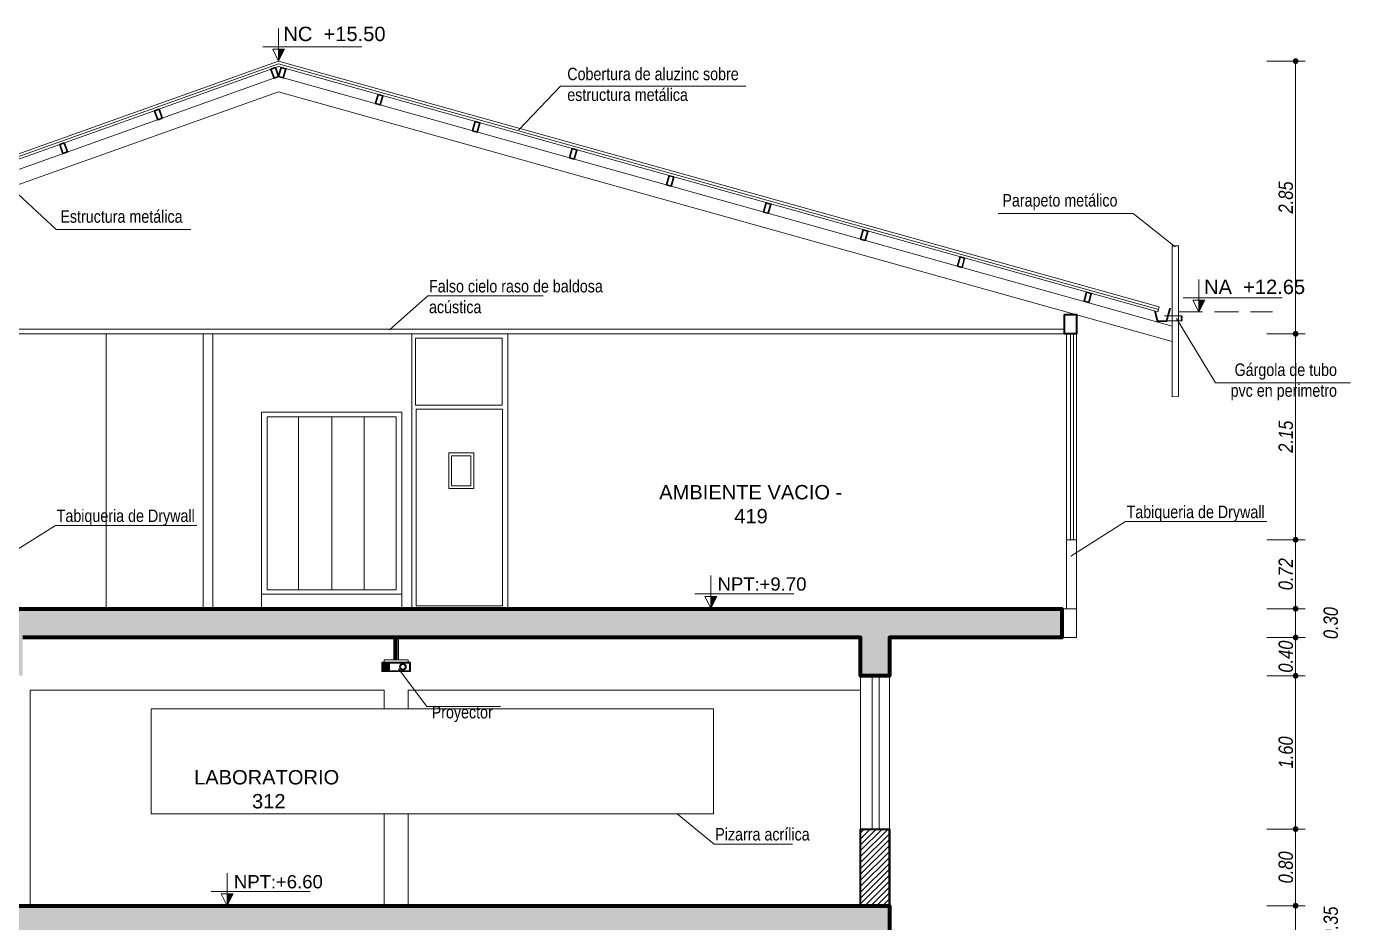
# Model space of a CAD drawing. Header units: inches. Extents: x 140 to 978, y -82 to 38.
# Drawn here: x 716.95 to 730.75, y -60.92 to -51.56 of the extents above; entities that cross this region are included whole.
import ezdxf

# ---------------------------------------------------------------- set-up
doc = ezdxf.new("R2010")
doc.units = ezdxf.units.IN
doc.header["$MEASUREMENT"] = 0
doc.linetypes.add('DASHED2', pattern=[0.375, 0.25, -0.125])
doc.layers.get('0').update_dxf_attribs({"lineweight": 0})
for name, color, linetype, lineweight in [('UNSAAC CUBIERTAS', 22, 'Continuous', 0), ('UNSAAC- CORREAS', 42, 'Continuous', 30), ('UNSAAC-CORTE ESTRUCTURA', 7, 'Continuous', 70), ('UNSAAC-CORTE MURO', 42, 'Continuous', 35), ('UNSAAC-COTA', 48, 'Continuous', 0), ('UNSAAC-FACHADA(2DO PLANO)', 7, 'Continuous', 30), ('UNSAAC-LINEA 0.00', 251, 'Continuous', 0), ('UNSAAC-LLAMADOS', 88, 'Continuous', 0), ('UNSAAC-MUEBLE', 254, 'Continuous', 0), ('UNSAAC-MURETE', 146, 'Continuous', 20), ('UNSAAC-PROYECCIONES', 38, 'DASHED2', 0), ('UNSAAC-TEXTOS', 250, 'Continuous', 0), ('UNSAAC-TEXTURAS', 250, 'Continuous', 0), ('UNSAAC-VANOS', 24, 'Continuous', 0), ('UNSAAC-VARIOS', 30, 'Continuous', 0)]:
    doc.layers.add(name, color=color, linetype=linetype, lineweight=lineweight)
doc.styles.add('5mm', font='GOTHIC.TTF', dxfattribs={"height": 5})
doc.styles.add('narrow', font='')
doc.styles.get("Standard").update_dxf_attribs({"font": 'arial.ttf'})
doc.styles.get('narrow').set_extended_font_data('Arial Narrow', italic=True)
doc.dimstyles.new('1EN75', dxfattribs={"dimtxt": 0.15, "dimasz": 0.06, "dimexe": 0.1, "dimexo": 0.15, "dimgap": 0.025, "dimtad": 1, "dimzin": 1, "dimdsep": 46, "dimtxsty": 'narrow', "dimblk": 'DOT', "dimcen": 0.1, "dimclrd": 256, "dimclre": 256, "dimclrt": 256, "dimaunit": 1, "dimadec": 3, "dimazin": 0, "dimtfac": 1, "dimtmove": 2, "dimatfit": 3, "dimldrblk": 'ARCHTICK', "dimfxl": 0.3, "dimfxlon": 1, "dimtolj": 1, "dimtzin": 0, "dimlwd": 0, "dimlwe": 0, "dimarcsym": 0})

# ---------------------------------------------------------------- blocks, each defined once
blk = doc.blocks.new('A$C60F52226')
at = {"layer": 'UNSAAC-TEXTOS'}
h = blk.add_hatch(color=0, dxfattribs=at)
h.dxf.hatch_style = 1
h.paths.add_polyline_path([(0.062, 0.123), (0, 0.123), (0, 0)])
at = {"layer": 'UNSAAC-TEXTOS', "color": 0}
for p, q in [((0, 0), (0, 0.339)), ((-0.165, 0.148), (0.867, 0.148)), ((-0.062, 0.123), (0.062, 0.123))]:
    blk.add_line(p, q, dxfattribs=at)
blk.add_lwpolyline([(-0.062, 0.123), (0, 0), (0.062, 0.123)], dxfattribs=at)
blk = doc.blocks.new('_Dot')
at = {"color": 0, "linetype": 'ByBlock', "lineweight": -2}
blk.add_line((-0.5, 0), (-1, 0), dxfattribs=at)
at = {"color": 0, "linetype": 'ByBlock', "const_width": 0.5}
blk.add_lwpolyline([(-0.25, 0, 1), (0.25, 0, 1)], format="xyb", close=True, dxfattribs=at)
blk = doc.blocks.new('*D624')
at = {"layer": 'Defpoints', "color": 0, "transparency": 16777216}
for p in [(725.945, -60.74), (730.182, -60.74), (725.945, -61.09)]:
    blk.add_point(p, dxfattribs=at)
at = {"layer": 'UNSAAC-COTA', "lineweight": 0, "transparency": 16777216}
for p, q in [((729.882, -60.74), (730.282, -60.74)), ((730.182, -61.03), (730.182, -60.8)), ((729.882, -61.09), (730.282, -61.09))]:
    blk.add_line(p, q, dxfattribs=at)
at = {"layer": 'UNSAAC-COTA', "lineweight": 0, "transparency": 16777216, "xscale": 0.06, "yscale": 0.06, "zscale": 0.06}
for p, rotation in [((730.182, -60.74), 90), ((730.182, -61.09), 270)]:
    blk.add_blockref('_Dot', p, dxfattribs=dict(at, rotation=rotation))
at = {"layer": 'UNSAAC-COTA', "transparency": 16777216, "insert": (730.549, -60.915), "char_height": 0.15, "attachment_point": 5, "rotation": 90, "style": 'narrow'}
blk.add_mtext('\\A1;0.35', dxfattribs=at)
blk = doc.blocks.new('_ArchTick')
at = {"layer": 'UNSAAC-FACHADA(2DO PLANO)', "color": 0, "const_width": 0.15}
blk.add_lwpolyline([(-0.5, -0.5), (0.5, 0.5)], dxfattribs=at)
blk = doc.blocks.new('*D625')
at = {"layer": 'Defpoints', "color": 0, "transparency": 16777216}
for p in [(725.945, -59.94), (730.182, -59.94), (725.945, -60.74)]:
    blk.add_point(p, dxfattribs=at)
at = {"layer": 'UNSAAC-COTA', "lineweight": 0, "transparency": 16777216}
for p, q in [((729.882, -59.94), (730.282, -59.94)), ((730.182, -60.68), (730.182, -60)), ((729.882, -60.74), (730.282, -60.74))]:
    blk.add_line(p, q, dxfattribs=at)
at = {"layer": 'UNSAAC-COTA', "lineweight": 0, "transparency": 16777216, "xscale": 0.06, "yscale": 0.06, "zscale": 0.06}
for p, rotation in [((730.182, -59.94), 90), ((730.182, -60.74), 270)]:
    blk.add_blockref('_Dot', p, dxfattribs=dict(at, rotation=rotation))
at = {"layer": 'UNSAAC-COTA', "transparency": 16777216, "insert": (730.08, -60.34), "char_height": 0.15, "attachment_point": 5, "rotation": 90, "style": 'narrow'}
blk.add_mtext('\\A1;0.80', dxfattribs=at)
blk = doc.blocks.new('*D626')
at = {"layer": 'Defpoints', "color": 0, "transparency": 16777216}
for p in [(725.945, -58.34), (730.182, -58.34), (725.945, -59.94)]:
    blk.add_point(p, dxfattribs=at)
at = {"layer": 'UNSAAC-COTA', "lineweight": 0, "transparency": 16777216}
for p, q in [((729.882, -58.34), (730.282, -58.34)), ((730.182, -59.88), (730.182, -58.4)), ((729.882, -59.94), (730.282, -59.94))]:
    blk.add_line(p, q, dxfattribs=at)
at = {"layer": 'UNSAAC-COTA', "lineweight": 0, "transparency": 16777216, "xscale": 0.06, "yscale": 0.06, "zscale": 0.06}
for p, rotation in [((730.182, -58.34), 90), ((730.182, -59.94), 270)]:
    blk.add_blockref('_Dot', p, dxfattribs=dict(at, rotation=rotation))
at = {"layer": 'UNSAAC-COTA', "transparency": 16777216, "insert": (730.08, -59.14), "char_height": 0.15, "attachment_point": 5, "rotation": 90, "style": 'narrow'}
blk.add_mtext('\\A1;1.60', dxfattribs=at)
blk = doc.blocks.new('*D627')
at = {"layer": 'Defpoints', "color": 0, "transparency": 16777216}
for p in [(725.945, -57.94), (730.182, -57.94), (725.945, -58.34)]:
    blk.add_point(p, dxfattribs=at)
at = {"layer": 'UNSAAC-COTA', "lineweight": 0, "transparency": 16777216}
for p, q in [((729.882, -57.94), (730.282, -57.94)), ((730.182, -58.28), (730.182, -58)), ((729.882, -58.34), (730.282, -58.34))]:
    blk.add_line(p, q, dxfattribs=at)
at = {"layer": 'UNSAAC-COTA', "lineweight": 0, "transparency": 16777216, "xscale": 0.06, "yscale": 0.06, "zscale": 0.06}
for p, rotation in [((730.182, -57.94), 90), ((730.182, -58.34), 270)]:
    blk.add_blockref('_Dot', p, dxfattribs=dict(at, rotation=rotation))
at = {"layer": 'UNSAAC-COTA', "transparency": 16777216, "insert": (730.08, -58.14), "char_height": 0.15, "attachment_point": 5, "rotation": 90, "style": 'narrow'}
blk.add_mtext('\\A1;0.40', dxfattribs=at)
blk = doc.blocks.new('*D628')
at = {"layer": 'Defpoints', "color": 0, "transparency": 16777216}
for p in [(727.895, -57.64), (730.182, -57.64), (725.945, -57.94)]:
    blk.add_point(p, dxfattribs=at)
at = {"layer": 'UNSAAC-COTA', "lineweight": 0, "transparency": 16777216}
for p, q in [((729.882, -57.64), (730.282, -57.64)), ((730.182, -57.88), (730.182, -57.7)), ((729.882, -57.94), (730.282, -57.94))]:
    blk.add_line(p, q, dxfattribs=at)
at = {"layer": 'UNSAAC-COTA', "lineweight": 0, "transparency": 16777216, "xscale": 0.06, "yscale": 0.06, "zscale": 0.06}
for p, rotation in [((730.182, -57.64), 90), ((730.182, -57.94), 270)]:
    blk.add_blockref('_Dot', p, dxfattribs=dict(at, rotation=rotation))
at = {"layer": 'UNSAAC-COTA', "transparency": 16777216, "insert": (730.549, -57.79), "char_height": 0.15, "attachment_point": 5, "rotation": 90, "style": 'narrow'}
blk.add_mtext('\\A1;0.30', dxfattribs=at)
blk = doc.blocks.new('*D629')
at = {"layer": 'Defpoints', "color": 0, "transparency": 16777216}
for p in [(727.895, -54.771), (730.182, -54.771), (727.895, -56.92)]:
    blk.add_point(p, dxfattribs=at)
at = {"layer": 'UNSAAC-COTA', "lineweight": 0, "transparency": 16777216}
for p, q in [((729.882, -54.771), (730.282, -54.771)), ((730.182, -56.86), (730.182, -54.831)), ((729.882, -56.92), (730.282, -56.92))]:
    blk.add_line(p, q, dxfattribs=at)
at = {"layer": 'UNSAAC-COTA', "lineweight": 0, "transparency": 16777216, "xscale": 0.06, "yscale": 0.06, "zscale": 0.06}
for p, rotation in [((730.182, -54.771), 90), ((730.182, -56.92), 270)]:
    blk.add_blockref('_Dot', p, dxfattribs=dict(at, rotation=rotation))
at = {"layer": 'UNSAAC-COTA', "transparency": 16777216, "insert": (730.08, -55.845), "char_height": 0.15, "attachment_point": 5, "rotation": 90, "style": 'narrow'}
blk.add_mtext('\\A1;2.15', dxfattribs=at)
blk = doc.blocks.new('*D630')
at = {"layer": 'Defpoints', "color": 0, "transparency": 16777216}
for p in [(719.576, -51.925), (730.182, -51.925), (727.895, -54.771)]:
    blk.add_point(p, dxfattribs=at)
at = {"layer": 'UNSAAC-COTA', "lineweight": 0, "transparency": 16777216}
for p, q in [((729.882, -51.925), (730.282, -51.925)), ((730.182, -54.711), (730.182, -51.985)), ((729.882, -54.771), (730.282, -54.771))]:
    blk.add_line(p, q, dxfattribs=at)
at = {"layer": 'UNSAAC-COTA', "lineweight": 0, "transparency": 16777216, "xscale": 0.06, "yscale": 0.06, "zscale": 0.06}
for p, rotation in [((730.182, -51.925), 90), ((730.182, -54.771), 270)]:
    blk.add_blockref('_Dot', p, dxfattribs=dict(at, rotation=rotation))
at = {"layer": 'UNSAAC-COTA', "transparency": 16777216, "insert": (730.08, -53.348), "char_height": 0.15, "attachment_point": 5, "rotation": 90, "style": 'narrow'}
blk.add_mtext('\\A1;2.85', dxfattribs=at)
blk = doc.blocks.new('cañon forntal')
at = {"layer": 'UNSAAC-MUEBLE', "ltscale": 2.5}
for points in [[(750.517, 71.406), (750.517, 71.174)], [(750.567, 71.406), (750.517, 71.406)], [(750.525, 71.406), (750.525, 71.174)], [(750.537, 71.406), (750.537, 71.174)], [(750.547, 71.406), (750.547, 71.174)], [(750.56, 71.406), (750.56, 71.174)], [(750.567, 71.406), (750.567, 71.174)], [(750.392, 71.149), (750.692, 71.149), (750.692, 71.049), (750.392, 71.049), (750.392, 71.149)], [(750.412, 71.119), (750.472, 71.119)], [(750.412, 71.109), (750.472, 71.109)], [(750.412, 71.099), (750.472, 71.099)], [(750.412, 71.089), (750.472, 71.089)], [(750.412, 71.079), (750.472, 71.079)]]:
    blk.add_lwpolyline(points, dxfattribs=at)
for points in [[(750.402, 71.139), (750.682, 71.139), (750.682, 71.059), (750.402, 71.059)], [(750.412, 71.129), (750.472, 71.129), (750.472, 71.069), (750.412, 71.069)], [(750.417, 71.174), (750.667, 71.174), (750.667, 71.149), (750.417, 71.149)]]:
    blk.add_lwpolyline(points, close=True, dxfattribs=at)
for radius in [0.035, 0.025]:
    blk.add_circle((750.613, 71.099), radius, dxfattribs=at)
blk = doc.blocks.new('*D984')
at = {"layer": 'Defpoints', "color": 0, "ltscale": 2.5, "transparency": 16777216}
for p in [(727.895, -56.92), (727.82, -57.64), (730.182, -57.64)]:
    blk.add_point(p, dxfattribs=at)
at = {"layer": 'UNSAAC-COTA', "lineweight": 0, "ltscale": 2.5, "transparency": 16777216}
for p, q in [((729.882, -56.92), (730.282, -56.92)), ((730.182, -56.98), (730.182, -57.58)), ((729.882, -57.64), (730.282, -57.64))]:
    blk.add_line(p, q, dxfattribs=at)
at = {"layer": 'UNSAAC-COTA', "lineweight": 0, "ltscale": 2.5, "transparency": 16777216, "xscale": 0.06, "yscale": 0.06, "zscale": 0.06}
for p, rotation in [((730.182, -56.92), 90), ((730.182, -57.64), 270)]:
    blk.add_blockref('_Dot', p, dxfattribs=dict(at, rotation=rotation))
at = {"layer": 'UNSAAC-COTA', "ltscale": 2.5, "transparency": 16777216, "insert": (730.08, -57.28), "char_height": 0.15, "attachment_point": 5, "rotation": 90, "style": 'narrow'}
blk.add_mtext('\\A1;0.72', dxfattribs=at)

msp = doc.modelspace()

# ---------------------------------------------------------------- hatches: boundary and pattern name
at = {"layer": 'UNSAAC-TEXTURAS'}
h = msp.add_hatch(dxfattribs=at)
h.set_pattern_fill('AR-CONC', color=256, scale=0.05)
h.set_pattern_definition([(50, (77.3827, -20.22633), (0.35863009, -0.03137607), [0.0375, -0.4125]), (355, (77.3827, -20.22633), (-0.06937567, 0.37609607), [0.03, -0.33]), (100.451444, (77.4126, -20.22895), (0.28925442, 0.34472), [0.0318701, -0.35057106]), (46.1842, (77.3827, -20.12633), (0.53362067, -0.08275964), [0.05625, -0.61875]), (96.63564, (77.42717, -20.13323), (0.46733097, 0.4870593), [0.04780517, -0.5258569]), (351.18416, (77.3827, -20.12633), (0.46733097, 0.4870593), [0.045, -0.495]), (21, (77.4327, -20.15133), (0.29845353, -0.20130945), [0.0375, -0.4125]), (326, (77.4327, -20.15133), (0.12165767, 0.36257502), [0.03, -0.33]), (71.451445, (77.45757, -20.1681), (0.42011119, 0.16126558), [0.0318701, -0.35057106]), (37.5, (77.3827, -20.22633), (0.006079928, 0.166446927), [0, -0.326, 0, -0.335, 0, -0.33125]), (7.5, (77.3827, -20.22633), (0.13153477, 0.197205856), [0, -0.191, 0, -0.3185, 0, -0.12625]), (327.5, (77.2712, -20.22633), (0.266911218, -0.011277436), [0, -0.125, 0, -0.39, 0, -0.5175]), (317.5, (77.2212, -20.22633), (0.291593085, 0.05005249), [0, -0.1625, 0, -0.259, 0, -0.3675])])
h.paths.add_polyline_path([(727.745, -57.94), (725.945, -57.94), (725.945, -58.34), (725.645, -58.34), (725.645, -57.94), (720.925, -57.94), (720.675, -57.94), (716.907, -57.94), (716.907, -58.34), (716.587, -58.34), (716.587, -57.94), (712.155, -57.94), (712.155, -58.34), (711.655, -58.34), (711.655, -57.94), (706.195, -57.94), (706.195, -58.34), (705.695, -58.34), (705.695, -57.94), (701.305, -57.94), (701.305, -58.34), (701.005, -58.34), (701.005, -57.94), (696.985, -57.94), (696.985, -58.34), (696.735, -58.34), (696.735, -57.94), (692.32, -57.94), (692.32, -58.34), (691.975, -58.34), (691.975, -57.94), (690.454, -57.94), (690.454, -57.64), (727.745, -57.64)])
h.paths.add_polyline_path([(725.945, -61.09), (725.365, -61.09), (725.365, -61.49), (725.065, -61.49), (725.065, -61.09), (720.925, -61.09), (720.925, -61.49), (720.675, -61.49), (720.675, -61.09), (716.907, -61.09), (716.907, -61.49), (716.587, -61.49), (716.587, -61.09), (712.155, -61.09), (712.155, -61.49), (711.655, -61.49), (711.655, -61.09), (706.195, -61.09), (706.195, -61.49), (705.695, -61.49), (705.695, -61.09), (701.305, -61.09), (701.305, -61.49), (701.005, -61.49), (701.005, -61.09), (696.985, -61.09), (696.985, -61.49), (696.735, -61.49), (696.735, -61.09), (692.855, -61.09), (692.855, -61.49), (692.51, -61.49), (692.51, -61.09), (691.975, -61.09), (691.975, -60.59), (701.005, -60.59), (701.005, -60.74), (725.945, -60.74)])
h = msp.add_hatch(dxfattribs=at)
h.set_pattern_fill('ANSI31', color=256, scale=0.35)
h.set_pattern_definition([(45, (77.382703, -20.226335), (-0.0309359217, 0.0309359217), [])])
h.paths.add_polyline_path([(725.945, -59.94), (725.645, -59.94), (725.645, -60.74), (725.945, -60.74)])

# ---------------------------------------------------------------- linework, layer by layer
at = {"layer": 'UNSAAC CUBIERTAS'}
for p, q in [((712.284, -54.527), (719.576, -51.925)), ((712.293, -54.552), (719.576, -51.953)), ((719.576, -51.925), (728.758, -54.49)), ((719.576, -51.953), (728.751, -54.516))]:
    msp.add_line(p, q, dxfattribs=at)
msp.add_lwpolyline([(728.961, -53.853), (728.896, -53.853), (728.896, -55.428), (728.961, -55.424)], close=True, dxfattribs=at)
at = {"layer": 'UNSAAC- CORREAS', "ltscale": 2.5}
for points in [[(719.543, -51.993), (719.495, -52.01), (719.529, -52.104), (719.576, -52.087)], [(719.603, -51.991), (719.651, -52.004), (719.624, -52.1), (719.576, -52.087)], [(720.614, -52.273), (720.662, -52.287), (720.636, -52.383), (720.587, -52.369)], [(718.329, -52.426), (718.282, -52.443), (718.315, -52.537), (718.362, -52.52)], [(721.626, -52.556), (721.674, -52.569), (721.647, -52.665), (721.599, -52.652)], [(717.34, -52.779), (717.293, -52.796), (717.326, -52.89), (717.373, -52.873)], [(722.637, -52.838), (722.685, -52.852), (722.658, -52.948), (722.61, -52.935)], [(723.648, -53.121), (723.696, -53.134), (723.669, -53.231), (723.621, -53.217)], [(724.659, -53.403), (724.708, -53.417), (724.681, -53.513), (724.632, -53.5)], [(725.671, -53.686), (725.719, -53.699), (725.692, -53.796), (725.644, -53.782)], [(726.682, -53.969), (726.73, -53.982), (726.703, -54.078), (726.655, -54.065)], [(728.002, -54.335), (728.051, -54.349), (728.024, -54.445), (727.976, -54.432)]]:
    msp.add_lwpolyline(points, close=True, dxfattribs=at)
at = {"layer": 'UNSAAC-CORTE ESTRUCTURA'}
for points in [[(690.454, -57.64), (727.745, -57.64), (727.745, -57.64), (727.745, -57.64), (727.745, -57.64), (727.745, -57.94), (725.945, -57.94), (725.945, -58.34), (725.645, -58.34), (725.645, -57.94), (720.925, -57.94), (720.925, -57.94), (720.675, -57.94), (720.675, -57.94), (716.907, -57.94)], [(701.005, -60.74), (725.945, -60.74), (725.945, -61.09), (725.365, -61.09), (725.365, -61.49), (725.065, -61.49), (725.065, -61.09), (720.925, -61.09), (720.925, -61.49), (720.675, -61.49), (720.675, -61.09), (716.907, -61.09), (716.907, -61.49), (716.587, -61.49), (716.587, -61.09), (712.155, -61.09), (712.155, -61.49), (711.655, -61.49), (711.655, -61.09), (706.195, -61.09), (706.195, -61.49), (705.695, -61.49)]]:
    msp.add_lwpolyline(points, dxfattribs=at)
at = {"layer": 'UNSAAC-CORTE MURO'}
for p, q in [((725.645, -60.74), (725.645, -59.94)), ((725.645, -59.94), (725.945, -59.94)), ((725.945, -60.74), (725.945, -59.94))]:
    msp.add_line(p, q, dxfattribs=at)
at = {"layer": 'UNSAAC-CORTE MURO', "ltscale": 2.5}
msp.add_lwpolyline([(727.773, -54.571), (727.895, -54.571), (727.895, -54.771), (727.773, -54.771)], close=True, dxfattribs=at)
at = {"layer": 'UNSAAC-CORTE MURO'}
msp.add_lwpolyline([(725.645, -59.94), (725.945, -59.94), (725.945, -60.74), (725.645, -60.74)], close=True, dxfattribs=at)
at = {"layer": 'UNSAAC-COTA', "ltscale": 2.5}
for points in [[(728.994, -54.634), (728.803, -54.634)], [(728.994, -54.584), (728.815, -54.584)]]:
    msp.add_lwpolyline(points, dxfattribs=at)
for centre, radius, start, end in [((729.004, -54.596), 0.0162, 129.2954, 230.7046), ((728.982, -54.621), 0.0173, 313.7008, 46.2992)]:
    msp.add_arc(centre, radius, start, end, dxfattribs=at)
at = {"layer": 'UNSAAC-LINEA 0.00', "ltscale": 2.5}
for p, q in [((712.319, -54.571), (719.576, -51.981)), ((719.576, -51.981), (728.744, -54.542)), ((712.352, -54.665), (719.576, -52.087)), ((719.576, -52.087), (728.896, -54.691)), ((712.344, -54.827), (719.576, -52.246)), ((719.576, -52.246), (728.896, -54.85)), ((728.758, -54.49), (728.744, -54.542)), ((727.773, -54.721), (716.726, -54.721)), ((727.773, -54.771), (716.726, -54.771))]:
    msp.add_line(p, q, dxfattribs=at)
for points in [[(728.877, -54.507), (728.868, -54.507), (728.832, -54.634), (728.746, -54.634), (728.722, -54.536), (728.711, -54.536), (728.739, -54.643), (728.839, -54.643)], [(718.248, -58.684), (724.112, -58.684), (724.112, -59.782), (718.248, -59.782)]]:
    msp.add_lwpolyline(points, close=True, dxfattribs=at)
at = {"layer": 'UNSAAC-LLAMADOS'}
for points in [[(724.449, -52.188), (722.515, -52.188), (722.081, -52.643)], [(718.66, -53.684), (717.254, -53.684), (716.806, -53.265)], [(727.08, -53.515), (728.487, -53.515), (728.924, -53.864)], [(720.733, -54.73), (721.13, -54.375), (722.334, -54.375)], [(730.754, -55.283), (729.348, -55.283), (728.941, -54.611)], [(727.837, -57.091), (728.406, -56.73), (729.88, -56.73)], [(716.679, -57.131), (717.247, -56.771), (718.721, -56.771)], [(721.891, -58.659), (721.12, -58.659), (720.825, -58.267)]]:
    msp.add_lwpolyline(points, dxfattribs=at)
at = {"layer": 'UNSAAC-LLAMADOS', "ltscale": 2.5}
msp.add_lwpolyline([(724.935, -60.098), (724.117, -60.098), (723.732, -59.782)], dxfattribs=at)
at = {"layer": 'UNSAAC-MUEBLE'}
for p, q in [((727.773, -54.571), (727.895, -54.571)), ((727.895, -54.571), (727.895, -54.771)), ((717.776, -57.64), (717.776, -54.771)), ((718.788, -57.64), (718.788, -54.771)), ((718.89, -57.64), (718.89, -54.771)), ((720.965, -57.64), (720.965, -54.771)), ((721.965, -57.64), (721.965, -54.771)), ((719.397, -57.64), (719.397, -55.59)), ((719.397, -55.59), (720.86, -55.59)), ((719.784, -57.444), (719.784, -55.638)), ((720.129, -57.444), (720.129, -55.638)), ((720.469, -57.444), (720.469, -55.638)), ((720.86, -57.64), (720.86, -55.59)), ((719.397, -57.49), (720.86, -57.49)), ((725.645, -58.49), (725.645, -58.34)), ((716.985, -58.49), (720.675, -58.49)), ((716.985, -60.74), (716.985, -58.49)), ((720.675, -58.684), (720.675, -58.49)), ((720.925, -58.49), (725.645, -58.49)), ((720.925, -58.684), (720.925, -58.49)), ((720.675, -60.74), (720.675, -59.782)), ((720.925, -60.74), (720.925, -59.782))]:
    msp.add_line(p, q, dxfattribs=at)
for points in [[(721.906, -55.516), (721.004, -55.516), (721.004, -54.818), (721.906, -54.818)], [(719.457, -55.638), (720.8, -55.638), (720.8, -57.444), (719.457, -57.444)], [(721.911, -55.558), (721.009, -55.558), (721.009, -57.61), (721.911, -57.61)], [(721.35, -56.015), (721.61, -56.015), (721.61, -56.386), (721.35, -56.386)], [(721.38, -56.045), (721.58, -56.045), (721.58, -56.356), (721.38, -56.356)], [(727.895, -57.64), (727.745, -57.64), (727.745, -57.94), (727.895, -57.94)]]:
    msp.add_lwpolyline(points, close=True, dxfattribs=at)
at = {"layer": 'UNSAAC-MURETE'}
for p, q in [((725.645, -58.34), (725.645, -59.94)), ((725.945, -58.34), (725.945, -59.94))]:
    msp.add_line(p, q, dxfattribs=at)
at = {"layer": 'UNSAAC-PROYECCIONES'}
msp.add_line((728.961, -54.543), (729.941, -54.543), dxfattribs=at)
at = {"layer": 'UNSAAC-PROYECCIONES', "ltscale": 0.25}
for centre, radius, start, end in [((729.006, -54.621), 0.0173, 133.7008, 226.2992), ((728.984, -54.596), 0.0162, 309.2954, 50.7046)]:
    msp.add_arc(centre, radius, start, end, dxfattribs=at)
at = {"layer": 'UNSAAC-VANOS'}
for p, q in [((725.767, -58.34), (725.767, -59.94)), ((725.839, -58.34), (725.839, -59.94))]:
    msp.add_line(p, q, dxfattribs=at)
msp.add_lwpolyline([(727.864, -56.92), (727.835, -56.92), (727.835, -54.771), (727.864, -54.771)], close=True, dxfattribs=at)
at = {"layer": 'UNSAAC-VARIOS'}
for p, q in [((727.793, -57.64), (727.793, -54.771)), ((727.895, -57.64), (727.895, -54.771)), ((727.793, -56.92), (727.895, -56.92))]:
    msp.add_line(p, q, dxfattribs=at)

# ---------------------------------------------------------------- block references
at = {"layer": 'UNSAAC-COTA'}
msp.add_blockref('cañon forntal', (-29.741, -129.346), dxfattribs=at)
at = {"layer": 'UNSAAC-TEXTOS'}
for p in [(719.576, -51.925), (729.173, -54.543), (724.082, -57.634), (719.038, -60.74)]:
    msp.add_blockref('A$C60F52226', p, dxfattribs=at)

# ---------------------------------------------------------------- texts
at = {"layer": 'UNSAAC-LLAMADOS', "char_height": 0.13, "style": 'narrow'}
for s, insert, width, attachment_point in [('{\\fArial Narrow|b0|i0|c0|p34;Cobertura de aluzinc sobre estructura metálica }', (722.586, -51.994), 2.19448, 1), ('{\\fArial Narrow|b0|i0|c0|p34;Parapeto metálico}', (728.324, -53.313), 2.19448, 3), ('{\\fArial Narrow|b0|i0|c0|p34;Estructura metálica}', (718.574, -53.482), 2.19448, 3), ('{\\fArial Narrow|b0|i0|c0|p34;Falso cielo raso de baldosa acústica}', (721.144, -54.209), 2.19448, 1), ('{\\fArial Narrow|b0|i0|c0|p34;Gárgola de tubo pvc en perimetro}', (730.613, -55.081), 1.23026, 3), ('{\\fArial Narrow|b0|i0|c0|p34;Tabiqueria de Drywall}', (717.261, -56.605), 2.19448, 1), ('{\\fArial Narrow|b0|i0|c0|p34;Tabiqueria de Drywall}', (728.419, -56.565), 2.19448, 1), ('{\\fArial Narrow|b0|i0|c0|p34;Proyector}', (721.809, -58.824), 2.19448, 9), ('{\\fArial Narrow|b0|i0|c0|p34;Pizarra acrílica}', (724.129, -59.929), 1.15269, 1)]:
    msp.add_mtext(s, dxfattribs=dict(at, insert=insert, width=width, attachment_point=attachment_point))
at = {"layer": 'UNSAAC-TEXTOS', "char_height": 0.15, "width": 1.06387, "attachment_point": 1, "style": '5mm'}
for s, insert in [('{\\fArial|b0|i0|c0|p34;NC  +15.50}', (719.625, -51.566)), ('{\\fArial|b0|i0|c0|p34;NA  +12.65}', (729.227, -54.206))]:
    msp.add_mtext(s, dxfattribs=dict(at, insert=insert))
at = {"layer": 'UNSAAC-TEXTOS', "attachment_point": 1}
for s, insert, char_height, width in [('\\pi0.18578;AMBIENTE VACIO - \\P\\pi0.96836;419', (723.359, -56.349), 0.15, 2.27449), ('{\\H1.0667x;NPT\\fArial|b0|i0|c204|p34;\\H0.9375x;:\\fArial|b0|i0|c0|p34;\\H1.0667x;+9.70}', (724.153, -57.313), 0.13, 1.05723), ('\\pi0.39277;LABORATORIO\\P\\pi0.93885; 312', (718.301, -59.324), 0.15, 2.27449), ('{\\H1.0667x;NPT\\fArial|b0|i0|c204|p34;\\H0.9375x;:\\fArial|b0|i0|c0|p34;\\H1.0667x;+6.60}', (719.109, -60.42), 0.13, 1.05723)]:
    msp.add_mtext(s, dxfattribs=dict(at, insert=insert, char_height=char_height, width=width))

# ---------------------------------------------------------------- dimensions: what is measured, and where the dimension line sits
at = {"layer": 'UNSAAC-COTA'}
for base, p1, p2, picture, middle in [((730.182, -51.925), (727.895, -54.771), (719.576, -51.925), '*D630', (730.08, -53.348)), ((730.182, -54.771), (727.895, -56.92), (727.895, -54.771), '*D629', (730.08, -55.845)), ((730.182, -57.64), (725.945, -57.94), (727.895, -57.64), '*D628', (730.549, -57.79)), ((730.182, -57.94), (725.945, -58.34), (725.945, -57.94), '*D627', (730.08, -58.14)), ((730.182, -58.34), (725.945, -59.94), (725.945, -58.34), '*D626', (730.08, -59.14)), ((730.182, -59.94), (725.945, -60.74), (725.945, -59.94), '*D625', (730.08, -60.34)), ((730.182, -60.74), (725.945, -61.09), (725.945, -60.74), '*D624', (730.549, -60.915))]:
    dim = msp.add_linear_dim(base=base, p1=p1, p2=p2, angle=90, dimstyle='1EN75', dxfattribs=at)
    dim.commit()
    dim.dimension.update_dxf_attribs({"geometry": picture, "text_midpoint": middle})
at = {"layer": 'UNSAAC-COTA', "ltscale": 2.5}
dim = msp.add_linear_dim(base=(730.182, -57.64), p1=(727.895, -56.92), p2=(727.82, -57.64), angle=90, dimstyle='1EN75', dxfattribs=at)
dim.commit()
dim.dimension.update_dxf_attribs({"geometry": '*D984', "text_midpoint": (730.08, -57.28)})

doc.saveas('drawing.dxf')
